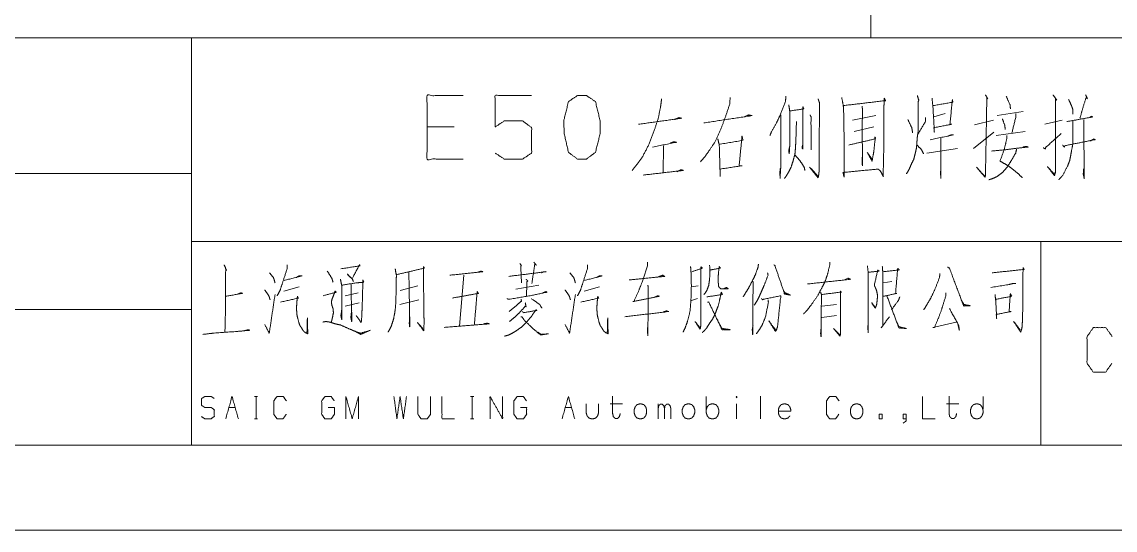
# Model space of a CAD drawing. Header units: millimetres. Extents: x 0 to 210, y 0 to 297.
# Drawn here: x 65 to 129.4, y 0 to 29.9 of the extents above; entities that cross this region are included whole.
import ezdxf

# ---------------------------------------------------------------- set-up
doc = ezdxf.new("R2010")
doc.units = ezdxf.units.MM
doc.layers.add('1', color=7, linetype='Continuous', true_color=0xffffff)

msp = doc.modelspace()

# ---------------------------------------------------------------- linework, layer by layer
at = {"layer": '1', "color": 132, "linetype": 'Continuous', "lineweight": 18}
for p, q in [((115, 37), (115, 29)), ((25, 29), (205, 29)), ((75, 29), (75, 5)), ((25, 21), (75, 21)), ((75, 17), (184, 17)), ((125, 17), (125, 5)), ((25, 13), (75, 13)), ((25, 5), (205, 5)), ((25, 5), (205, 5)), ((0, 0), (210, 0))]:
    msp.add_line(p, q, dxfattribs=at)
at = {"layer": '1', "color": 95, "linetype": 'Continuous', "lineweight": 18}
for p, q in [((118.704, 24.336), (119.372, 24.533)), ((122.433, 24.414), (123.963, 24.651)), ((113.917, 24.139), (115.281, 24.414)), ((121.097, 23.863), (122.21, 24.139)), ((125.243, 23.903), (126.245, 24.139)), ((90.459, 23.745), (88.872, 23.745)), ((114.001, 23.47), (115.17, 23.745)), ((121.041, 22.485), (122.238, 23.43)), ((122.377, 23.233), (124.075, 23.47)), ((102.786, 22.643), (102.759, 21.029)), ((118.286, 22.21), (120.095, 22.485)), ((111.469, 21.304), (111.886, 20.832)), ((91.039, 15.014), (90.771, 12.013)), ((113.645, 14.842), (113.45, 14.738)), ((80.432, 14.083), (81.334, 14.324)), ((88.333, 14.393), (87.284, 14.117)), ((94.087, 14.186), (95.453, 14.428)), ((98.111, 14.083), (99.014, 14.324)), ((104.817, 14.393), (104.427, 14.324)), ((116.229, 14.635), (115.717, 14.566)), ((84.041, 13.807), (84.821, 13.979)), ((87.26, 13.289), (88.382, 13.565)), ((104.793, 13.634), (104.427, 13.531)), ((84.041, 13.186), (84.87, 13.393)), ((112.962, 13.289), (112.108, 13.186)), ((112.108, 12.53), (112.962, 12.634)), ((78.705, 7.873), (78.89, 7.873)), ((78.803, 7.873), (78.803, 6.562)), ((91.434, 7.873), (91.619, 7.873)), ((91.532, 7.873), (91.532, 6.562)), ((105.304, 6.907), (105.304, 7.873)), ((108.504, 7.887), (108.504, 6.562)), ((77.203, 7.224), (77.574, 7.224)), ((97.004, 7.224), (97.374, 7.224)), ((99.647, 7.431), (100.379, 7.431)), ((102.476, 6.562), (102.476, 7.431)), ((107.089, 7.431), (107.089, 6.562)), ((119.448, 7.431), (120.18, 7.431)), ((78.705, 6.562), (78.89, 6.562)), ((91.434, 6.562), (91.619, 6.562))]:
    msp.add_line(p, q, dxfattribs=at)
for points, knots in [([(90.988, 21.855), (88.872, 21.855), (88.872, 25.596), (90.988, 25.596)], [0, 0, 0.265391, 0.734609, 1, 1]), ([(92.879, 22.21), (93.408, 21.855), (94.494, 21.855), (95.023, 22.21), (95.023, 23.706), (94.494, 24.1), (93.408, 24.1), (92.879, 23.745), (92.879, 25.596), (95.023, 25.596)], [0, 0, 0.062228, 0.168343, 0.230571, 0.376816, 0.441266, 0.547381, 0.609609, 0.79049, 1, 1]), ([(98.25, 21.855), (98.779, 22.249), (99.058, 23.351), (99.058, 24.1), (98.779, 25.241), (98.25, 25.596), (97.722, 25.596), (97.193, 25.241), (96.914, 24.1), (96.942, 23.351), (97.193, 22.249), (97.722, 21.855), (98.25, 21.855)], [0, 0, 0.067525, 0.183971, 0.260584, 0.380943, 0.446141, 0.500306, 0.565504, 0.685864, 0.762529, 0.87831, 0.945835, 1, 1]), ([(102.675, 25.399), (102.619, 24.966), (102.48, 24.257), (102.258, 23.588), (101.951, 22.761), (101.562, 22.013), (101.256, 21.58), (100.949, 21.186)], [0, 0, 0.094542, 0.250916, 0.403644, 0.594542, 0.77717, 0.892009, 1, 1]), ([(106.71, 25.477), (106.682, 25.084), (106.432, 24.336), (106.181, 23.666), (105.875, 22.958), (105.513, 22.407), (105.235, 22.013), (104.957, 21.698)], [0, 0, 0.093262, 0.279666, 0.448532, 0.630947, 0.786747, 0.900678, 1, 1]), ([(109.994, 25.556), (109.966, 25.241), (109.66, 24.454), (109.437, 23.981), (109.131, 23.43), (109.047, 23.233)], [0, 0, 0.125091, 0.459328, 0.665957, 0.915403, 1, 1]), ([(111.886, 25.399), (111.97, 25.163), (111.942, 21.462), (111.942, 21.107), (111.914, 20.871), (111.886, 20.753), (111.385, 21.383)], [0, 0, 0.045805, 0.722404, 0.787183, 0.830668, 0.852852, 1, 1]), ([(113.277, 25.477), (113.361, 25.044), (113.388, 24.848), (113.416, 23.194), (113.416, 20.792), (113.361, 21.068), (115.42, 21.265), (115.559, 21.147), (115.726, 20.832), (115.726, 21.304), (115.754, 22.564), (115.754, 24.848), (115.782, 25.32), (115.782, 25.438), (115.866, 25.281), (115.726, 25.281), (113.388, 25.005)], [0, 0, 0.029673, 0.043048, 0.154311, 0.315884, 0.3348, 0.474008, 0.486289, 0.510273, 0.542058, 0.626839, 0.780466, 0.812306, 0.820252, 0.832244, 0.841608, 1, 1]), ([(117.73, 25.596), (117.813, 25.32), (117.785, 25.241), (117.785, 23.548), (117.73, 23.155), (117.702, 22.84), (117.674, 22.485), (117.59, 22.131), (117.507, 21.816), (117.368, 21.54), (117.256, 21.265), (117.089, 20.989)], [0, 0, 0.060602, 0.078179, 0.434453, 0.518131, 0.584673, 0.659472, 0.736083, 0.804657, 0.869631, 0.932184, 1, 1]), ([(118.592, 25.438), (118.648, 24.926), (118.732, 23.43), (118.704, 23.706), (119.761, 23.903), (119.65, 23.903), (119.789, 25.359), (119.817, 25.202), (118.676, 25.005)], [0, 0, 0.082258, 0.321665, 0.365922, 0.537821, 0.55561, 0.789415, 0.814967, 1, 1]), ([(121.737, 25.635), (121.876, 25.399), (121.82, 25.477), (121.765, 22.288), (121.737, 20.989), (121.737, 20.871), (121.709, 20.792), (121.208, 21.383), (121.709, 20.832)], [0, 0, 0.041664, 0.056318, 0.541, 0.738479, 0.756427, 0.769119, 0.886807, 1, 1]), ([(122.961, 25.556), (123.184, 25.044), (123.212, 24.808)], [0, 0, 0.701192, 1, 1]), ([(125.716, 25.635), (125.939, 25.32), (125.855, 25.399), (125.855, 21.619), (125.855, 21.068), (125.8, 20.871), (125.382, 21.422), (125.8, 20.95), (125.827, 21.068)], [0, 0, 0.059534, 0.077248, 0.660592, 0.745663, 0.777237, 0.883959, 0.981271, 1, 1]), ([(126.635, 25.359), (126.802, 25.005), (126.885, 24.769), (126.885, 24.493)], [0, 0, 0.426774, 0.699745, 1, 1]), ([(127.637, 25.635), (127.748, 25.399), (127.664, 25.477), (127.442, 24.769), (127.303, 24.257)], [0, 0, 0.158353, 0.227951, 0.67838, 1, 1]), ([(110.188, 22.525), (110.161, 22.328), (110.188, 22.17), (110.216, 22.643), (110.216, 24.69), (110.161, 25.044), (110.216, 24.69), (111.051, 24.808), (110.996, 24.926), (110.996, 22.8), (110.996, 22.446), (110.94, 22.485), (110.968, 22.682)], [0, 0, 0.027168, 0.049021, 0.113694, 0.393455, 0.44247, 0.491484, 0.60673, 0.624573, 0.915095, 0.963515, 0.972832, 1, 1]), ([(114.474, 24.966), (114.502, 24.769), (114.474, 23.351), (114.502, 22.367), (114.502, 21.462), (114.474, 21.58), (114.474, 21.816), (114.502, 22.052)], [0, 0, 0.048466, 0.394055, 0.634096, 0.854846, 0.884428, 0.942015, 1, 1]), ([(123.518, 24.533), (123.518, 24.296), (123.295, 23.391)], [0, 0, 0.20212, 1, 1]), ([(101.311, 23.903), (103.844, 24.257), (103.705, 24.296), (103.427, 24.178)], [0, 0, 0.851229, 0.899367, 1, 1]), ([(105.151, 23.981), (107.99, 24.414), (107.796, 24.454), (107.545, 24.336)], [0, 0, 0.85789, 0.917268, 1, 1]), ([(109.687, 24.454), (109.687, 21.383), (109.66, 20.911), (109.66, 20.714), (109.632, 21.029), (109.66, 21.304)], [0, 0, 0.708526, 0.81772, 0.863138, 0.936091, 1, 1]), ([(110.606, 24.06), (110.606, 23.863), (110.578, 22.918), (110.55, 22.446), (110.522, 22.131), (110.411, 21.737), (110.3, 21.383), (110.161, 21.107), (110.021, 20.871), (109.91, 20.714)], [0, 0, 0.056438, 0.327456, 0.463142, 0.553794, 0.671097, 0.777582, 0.866099, 0.944704, 1, 1]), ([(111.413, 24.454), (111.469, 24.336), (111.469, 22.407)], [0, 0, 0.063396, 1, 1]), ([(117.173, 24.178), (117.396, 23.706), (117.423, 23.588), (117.451, 23.391)], [0, 0, 0.619967, 0.764008, 1, 1]), ([(118.203, 24.296), (118.203, 24.06), (117.785, 23.351)], [0, 0, 0.223116, 1, 1]), ([(122.739, 24.218), (122.878, 23.824), (122.906, 23.588)], [0, 0, 0.637102, 1, 1]), ([(126.885, 24.1), (126.885, 22.761), (126.802, 22.328), (126.746, 22.013), (126.69, 21.737), (126.579, 21.462), (126.301, 20.911), (126.161, 20.753), (126.05, 20.635)], [0, 0, 0.364953, 0.485202, 0.572404, 0.649059, 0.730097, 0.898447, 0.955747, 1, 1]), ([(126.523, 24.06), (128.054, 24.336), (127.971, 24.375), (127.859, 24.296)], [0, 0, 0.871827, 0.923572, 1, 1]), ([(127.525, 24.178), (127.553, 20.714), (127.497, 20.989), (127.525, 21.304)], [0, 0, 0.852943, 0.92216, 1, 1]), ([(105.986, 23.037), (106.07, 22.682), (106.098, 21.698), (106.126, 20.832), (106.126, 21.265), (107.406, 21.462), (107.239, 21.462), (107.406, 23.194), (107.462, 22.958), (106.042, 22.722)], [0, 0, 0.048326, 0.179039, 0.29408, 0.351571, 0.523542, 0.545712, 0.776741, 0.808959, 1, 1]), ([(118.481, 22.997), (119.845, 23.273), (119.706, 23.273), (119.511, 23.194)], [0, 0, 0.799329, 0.879279, 1, 1]), ([(122.989, 23.233), (122.989, 23.037), (122.85, 22.446), (122.6, 21.737), (122.934, 21.54), (123.24, 21.344), (123.629, 21.029), (123.908, 20.753)], [0, 0, 0.061522, 0.251144, 0.486055, 0.607225, 0.720987, 0.877581, 1, 1]), ([(125.132, 22.525), (125.271, 22.446), (125.271, 22.525), (126.189, 23.351)], [0, 0, 0.108449, 0.16185, 1, 1]), ([(102.146, 22.564), (103.538, 22.84), (103.399, 22.879), (103.204, 22.8)], [0, 0, 0.799956, 0.881503, 1, 1]), ([(113.695, 22.682), (115.225, 23.037), (115.225, 23.155), (115.281, 23.076), (115.253, 23.115), (115.17, 22.328), (115.086, 21.855), (115.058, 21.737), (114.78, 22.249), (115.086, 21.816)], [0, 0, 0.362064, 0.389279, 0.411499, 0.42261, 0.605054, 0.715598, 0.743557, 0.877796, 1, 1]), ([(117.702, 22.682), (117.98, 22.407), (118.091, 22.17)], [0, 0, 0.599992, 1, 1]), ([(119.121, 23.076), (119.121, 20.714), (119.093, 21.029), (119.121, 21.304)], [0, 0, 0.799288, 0.906275, 1, 1]), ([(122.099, 22.328), (122.934, 22.407), (123.518, 22.485), (124.242, 22.564), (124.158, 22.603), (123.963, 22.564)], [0, 0, 0.342676, 0.583649, 0.881067, 0.918783, 1, 1]), ([(126.273, 22.682), (126.384, 22.564), (126.412, 22.643), (128.193, 22.997), (128.11, 23.037), (127.915, 22.918)], [0, 0, 0.068135, 0.103191, 0.865607, 0.904361, 1, 1]), ([(110.522, 22.092), (110.773, 21.816), (110.968, 21.54), (111.079, 21.344), (111.107, 21.186)], [0, 0, 0.339808, 0.647748, 0.854088, 1, 1]), ([(123.574, 22.446), (123.518, 22.21), (123.268, 21.777), (123.017, 21.383), (122.739, 21.068), (122.433, 20.832), (122.182, 20.714), (121.932, 20.635)], [0, 0, 0.094941, 0.290661, 0.473211, 0.637644, 0.788927, 0.897271, 1, 1]), ([(101.59, 20.911), (103.955, 21.186), (103.816, 21.226), (103.566, 21.107)], [0, 0, 0.849622, 0.901212, 1, 1]), ([(76.92, 15.635), (77.067, 15.29), (77.018, 15.394), (76.993, 14.669), (76.993, 12.634), (76.969, 11.668)], [0, 0, 0.088892, 0.116032, 0.287979, 0.770794, 1, 1]), ([(80.627, 15.635), (80.627, 15.394), (80.383, 14.635), (80.212, 14.117), (80.041, 13.807)], [0, 0, 0.124612, 0.535976, 0.81716, 1, 1]), ([(83.797, 15.394), (84.919, 15.566), (84.894, 15.635), (84.455, 14.807), (84.163, 15.083), (84.48, 14.773), (84.529, 14.635)], [0, 0, 0.36175, 0.385072, 0.683729, 0.811932, 0.953357, 1, 1]), ([(87.064, 15.049), (88.699, 15.428), (88.65, 15.532), (88.65, 15.014), (88.674, 13.6), (88.674, 12.772), (88.699, 12.254), (88.674, 11.909), (88.674, 11.737), (88.308, 12.22), (88.65, 11.84)], [0, 0, 0.25021, 0.267274, 0.344453, 0.555439, 0.678925, 0.756189, 0.80777, 0.833496, 0.923863, 1, 1]), ([(94.331, 15.704), (94.429, 15.566), (94.38, 15.566), (94.429, 14.566)], [0, 0, 0.138589, 0.178592, 1, 1]), ([(95.161, 15.773), (95.307, 15.601), (95.209, 15.67), (95.039, 14.531)], [0, 0, 0.151118, 0.230946, 1, 1]), ([(98.306, 15.635), (98.306, 15.394), (98.062, 14.635), (97.892, 14.117), (97.721, 13.807)], [0, 0, 0.124612, 0.535977, 0.81716, 1, 1]), ([(101.842, 15.773), (101.842, 15.566), (101.525, 14.6), (101.305, 14.048), (101.037, 13.462), (100.988, 13.462), (102.549, 13.772), (102.452, 13.807), (102.232, 13.703)], [0, 0, 0.046524, 0.275032, 0.408547, 0.553503, 0.564467, 0.922193, 0.945451, 1, 1]), ([(104.378, 15.532), (104.402, 15.256), (104.427, 14.393), (104.402, 13.565), (104.353, 12.91), (104.207, 12.323), (104.061, 11.909), (103.939, 11.668)], [0, 0, 0.070329, 0.28934, 0.499598, 0.66644, 0.819873, 0.931328, 1, 1]), ([(104.451, 15.221), (105.085, 15.428), (104.988, 15.497), (104.988, 12.151), (104.963, 11.909), (104.939, 11.84), (104.646, 12.289), (104.939, 11.909)], [0, 0, 0.122096, 0.143967, 0.756448, 0.800872, 0.814267, 0.912285, 1, 1]), ([(105.5, 15.601), (105.524, 15.256), (105.5, 14.807), (105.451, 14.428), (105.354, 14.152), (105.232, 13.945), (105.158, 13.876)], [0, 0, 0.190955, 0.438946, 0.650197, 0.811822, 0.94447, 1, 1]), ([(105.549, 15.325), (106.134, 15.428), (106.061, 15.532), (106.012, 15.014), (106.012, 14.566), (106.037, 14.324), (106.158, 14.221), (106.598, 14.221), (106.5, 14.29), (106.329, 14.221)], [0, 0, 0.2097, 0.254412, 0.437767, 0.595973, 0.681594, 0.738018, 0.892888, 0.935041, 1, 1]), ([(108.377, 15.67), (108.353, 15.497), (108.182, 15.014), (108.011, 14.669), (107.792, 14.255), (107.621, 13.979), (107.475, 13.738)], [0, 0, 0.081145, 0.319755, 0.499048, 0.717309, 0.868472, 1, 1]), ([(109.28, 15.635), (109.353, 15.566), (109.914, 13.91), (110.255, 13.841), (109.938, 13.979), (109.841, 14.117)], [0, 0, 0.037082, 0.681736, 0.810183, 0.937685, 1, 1]), ([(112.572, 15.773), (112.572, 15.601), (112.425, 15.014), (112.279, 14.6), (112.133, 14.324), (111.864, 13.807), (111.474, 13.255), (111.206, 12.91), (111.035, 12.737)], [0, 0, 0.049752, 0.224096, 0.350741, 0.440843, 0.608969, 0.803946, 0.929998, 1, 1]), ([(114.79, 15.566), (114.839, 15.152), (114.839, 11.633), (114.815, 11.909), (114.839, 12.22)], [0, 0, 0.092137, 0.86992, 0.931161, 1, 1]), ([(115.668, 15.532), (115.693, 15.221), (115.693, 12.047), (115.595, 11.909), (116.083, 12.565)], [0, 0, 0.069653, 0.779472, 0.817267, 1, 1]), ([(115.717, 15.221), (116.669, 15.325), (116.571, 15.428), (116.449, 13.945), (116.522, 13.945), (115.742, 13.772)], [0, 0, 0.276543, 0.31765, 0.747833, 0.76898, 1, 1]), ([(119.497, 15.497), (119.619, 15.428), (120.448, 13.22), (120.839, 13.22), (120.473, 13.289), (120.326, 13.531)], [0, 0, 0.039541, 0.70512, 0.815248, 0.920313, 1, 1]), ([(122.13, 15.152), (124.009, 15.359), (123.96, 15.463), (123.935, 14.945), (123.935, 13.013), (123.911, 12.254), (123.887, 11.909), (123.838, 11.737), (123.813, 11.668), (123.399, 12.289), (123.813, 11.771)], [0, 0, 0.26165, 0.277494, 0.349234, 0.616765, 0.721921, 0.769814, 0.794638, 0.804772, 0.908173, 1, 1]), ([(79.602, 15.152), (79.822, 14.876), (79.871, 14.738), (79.919, 14.566)], [0, 0, 0.519919, 0.73571, 1, 1]), ([(80.456, 14.704), (81.505, 14.98), (81.334, 14.98), (81.163, 14.876)], [0, 0, 0.74542, 0.862771, 1, 1]), ([(82.992, 15.256), (83.26, 14.842), (83.333, 14.6)], [0, 0, 0.661597, 1, 1]), ([(86.991, 15.394), (87.064, 14.98), (87.04, 14.566), (87.04, 13.841), (87.016, 13.186), (86.967, 12.806), (86.894, 12.427), (86.772, 12.047), (86.674, 11.84), (86.577, 11.668)], [0, 0, 0.110336, 0.219176, 0.409317, 0.581468, 0.681885, 0.783317, 0.887931, 0.947989, 1, 1]), ([(87.796, 15.187), (87.845, 12.461), (87.845, 11.978), (87.821, 12.185), (87.845, 12.599)], [0, 0, 0.711345, 0.837386, 0.891778, 1, 1]), ([(90.21, 15.014), (92.137, 15.221), (92.039, 15.256), (91.869, 15.187)], [0, 0, 0.870758, 0.917254, 1, 1]), ([(93.673, 14.945), (95.868, 15.221), (95.746, 15.221), (95.6, 15.152)], [0, 0, 0.886329, 0.935184, 1, 1]), ([(97.282, 15.152), (97.501, 14.876), (97.55, 14.738), (97.599, 14.566)], [0, 0, 0.519919, 0.73571, 1, 1]), ([(98.135, 14.704), (99.184, 14.98), (99.014, 14.98), (98.843, 14.876)], [0, 0, 0.74542, 0.862771, 1, 1]), ([(100.769, 14.738), (102.842, 14.945), (102.745, 15.014), (102.476, 14.911)], [0, 0, 0.83656, 0.884539, 1, 1]), ([(108.914, 15.152), (108.938, 15.014), (108.719, 14.428), (108.621, 14.221), (108.475, 13.876), (108.328, 13.565), (108.133, 13.255)], [0, 0, 0.067376, 0.368458, 0.47848, 0.658655, 0.823687, 1, 1]), ([(111.254, 14.497), (113.791, 14.773), (113.645, 14.842)], [0, 0, 0.940373, 1, 1]), ([(114.864, 15.187), (115.473, 15.256), (115.4, 15.325), (115.205, 14.462), (115.205, 14.393), (115.254, 14.29), (115.327, 14.117), (115.376, 13.876), (115.376, 13.669), (115.351, 13.427), (115.327, 13.255), (115.254, 13.082), (115.034, 13.393), (115.254, 13.117)], [0, 0, 0.163215, 0.189964, 0.425151, 0.443502, 0.473933, 0.523768, 0.589295, 0.644348, 0.708904, 0.755239, 0.805074, 0.906208, 1, 1]), ([(119.058, 15.118), (119.034, 14.876), (118.765, 14.186), (118.521, 13.669), (118.277, 13.255), (118.107, 12.979)], [0, 0, 0.102841, 0.416512, 0.658905, 0.862492, 1, 1]), ([(83.772, 14.773), (83.846, 14.393), (83.846, 12.392), (83.797, 12.634), (83.846, 12.979)], [0, 0, 0.129595, 0.800553, 0.883167, 1, 1]), ([(83.846, 14.428), (84.724, 14.566), (85.138, 14.6), (85.09, 14.738), (85.065, 13.669), (85.041, 13.013), (85.016, 12.461), (84.992, 12.22), (84.699, 12.634)], [0, 0, 0.198437, 0.291328, 0.324004, 0.562829, 0.709268, 0.832621, 0.886809, 1, 1]), ([(84.407, 14.462), (84.407, 13.6), (84.431, 12.772), (84.431, 12.289), (84.382, 12.53), (84.431, 12.944)], [0, 0, 0.304008, 0.595981, 0.766226, 0.853067, 1, 1]), ([(94.697, 14.773), (94.795, 14.669), (94.746, 14.635), (94.722, 13.807)], [0, 0, 0.138047, 0.196037, 1, 1]), ([(101.866, 14.428), (101.891, 14.255), (101.866, 11.461), (101.842, 11.737), (101.866, 12.082)], [0, 0, 0.048505, 0.826565, 0.903707, 1, 1]), ([(108.06, 14.635), (108.036, 11.53), (108.011, 11.806), (108.06, 12.082)], [0, 0, 0.847819, 0.923473, 1, 1]), ([(122.057, 14.29), (123.521, 14.531), (123.374, 14.531), (123.106, 14.462)], [0, 0, 0.777946, 0.854702, 1, 1]), ([(77.018, 13.772), (77.993, 13.945), (77.92, 13.979), (77.75, 13.91)], [0, 0, 0.788942, 0.853363, 1, 1]), ([(79.31, 14.152), (79.529, 13.841), (79.578, 13.738), (79.627, 13.565)], [0, 0, 0.564234, 0.734009, 1, 1]), ([(79.31, 12.116), (79.578, 11.599), (79.919, 13.876)], [0, 0, 0.202025, 1, 1]), ([(80.237, 13.427), (81.285, 13.669), (81.237, 13.772), (81.212, 13.531), (81.188, 13.186), (81.188, 12.944), (81.212, 12.668), (81.31, 12.254), (81.383, 12.047), (81.481, 11.909), (81.578, 11.737), (81.7, 11.633), (81.846, 11.564), (81.822, 12.496), (81.798, 11.633)], [0, 0, 0.198343, 0.219429, 0.26416, 0.327897, 0.372402, 0.423463, 0.501847, 0.542308, 0.573453, 0.609975, 0.639453, 0.66927, 0.84099, 1, 1]), ([(82.748, 13.807), (83.529, 14.014), (83.455, 14.083), (83.382, 13.876), (83.26, 13.565), (83.236, 13.427), (83.26, 13.255), (83.333, 13.048), (83.358, 12.806), (83.285, 12.461), (83.236, 12.254)], [0, 0, 0.288066, 0.323944, 0.402266, 0.52127, 0.571262, 0.633411, 0.711733, 0.798322, 0.924133, 1, 1]), ([(90.356, 13.669), (91.893, 13.945), (91.82, 14.048), (91.649, 12.082)], [0, 0, 0.426349, 0.460964, 1, 1]), ([(93.575, 13.634), (93.648, 13.6), (93.697, 13.6), (94.941, 13.807), (95.941, 14.014), (95.868, 14.048), (95.697, 13.979)], [0, 0, 0.030219, 0.048442, 0.519508, 0.900991, 0.93121, 1, 1]), ([(94.404, 13.6), (94.429, 13.462), (94.38, 13.462), (94.087, 13.186), (93.697, 12.875)], [0, 0, 0.128574, 0.173331, 0.542434, 1, 1]), ([(95.014, 13.634), (95.502, 13.289), (95.624, 13.082)], [0, 0, 0.713216, 1, 1]), ([(96.989, 14.152), (97.209, 13.841), (97.257, 13.738), (97.306, 13.565)], [0, 0, 0.564236, 0.73401, 1, 1]), ([(96.989, 12.116), (97.257, 11.599), (97.599, 13.876)], [0, 0, 0.202026, 1, 1]), ([(97.916, 13.427), (98.965, 13.669), (98.916, 13.772), (98.892, 13.531), (98.867, 13.186), (98.867, 12.944), (98.892, 12.668), (98.989, 12.254), (99.062, 12.047), (99.16, 11.909), (99.257, 11.737), (99.379, 11.633), (99.526, 11.564), (99.501, 12.496), (99.477, 11.633)], [0, 0, 0.198342, 0.219428, 0.26416, 0.327897, 0.372402, 0.423463, 0.501847, 0.542307, 0.573452, 0.609974, 0.639453, 0.66927, 0.840991, 1, 1]), ([(105.329, 13.738), (106.256, 13.876), (106.183, 14.014), (106.11, 13.634), (106.012, 13.22), (105.915, 12.979), (105.817, 12.703), (105.671, 12.427), (105.475, 12.151), (105.329, 11.909), (105.183, 11.737), (105.061, 11.633)], [0, 0, 0.248086, 0.289439, 0.391758, 0.504362, 0.573317, 0.650816, 0.733521, 0.823007, 0.897765, 0.957654, 1, 1]), ([(108.938, 13.565), (108.963, 13.427), (108.792, 12.565), (108.597, 12.082), (108.426, 11.806), (108.255, 11.564)], [0, 0, 0.064861, 0.4718, 0.712904, 0.863112, 1, 1]), ([(108.548, 13.634), (108.621, 13.565), (108.67, 13.6), (109.694, 13.807), (109.548, 12.461), (109.499, 11.978), (109.426, 11.771), (109.377, 11.702), (108.987, 12.323), (109.402, 11.771)], [0, 0, 0.021075, 0.033595, 0.2526, 0.536205, 0.63793, 0.683936, 0.701643, 0.855332, 1, 1]), ([(112.035, 14.014), (112.084, 13.876), (112.059, 11.599), (112.059, 11.392), (112.035, 11.599), (112.059, 11.84)], [0, 0, 0.047497, 0.786427, 0.853598, 0.921235, 1, 1]), ([(112.084, 13.876), (113.206, 14.014), (113.206, 14.083), (113.255, 14.014), (113.206, 13.979), (113.206, 11.564), (113.181, 11.426), (112.791, 11.875), (113.181, 11.495)], [0, 0, 0.224399, 0.238095, 0.254869, 0.26673, 0.746111, 0.773928, 0.891943, 1, 1]), ([(115.937, 13.807), (116.644, 11.909), (117.083, 11.875), (116.644, 11.978), (116.547, 12.185)], [0, 0, 0.643821, 0.783835, 0.927245, 1, 1]), ([(116.693, 13.738), (116.62, 13.531), (116.205, 12.979)], [0, 0, 0.241282, 1, 1]), ([(119.399, 13.979), (119.399, 13.772), (119.18, 13.082), (119.204, 13.117), (118.985, 12.53), (118.741, 11.944), (118.643, 11.944), (120.009, 12.254)], [0, 0, 0.05545, 0.249412, 0.26073, 0.428483, 0.598636, 0.624771, 1, 1]), ([(122.301, 13.876), (122.35, 13.462), (122.399, 12.461), (122.374, 12.703), (123.252, 12.875), (123.13, 12.875), (123.204, 13.945), (123.277, 13.772), (122.374, 13.6)], [0, 0, 0.085839, 0.292104, 0.342086, 0.526357, 0.55147, 0.772214, 0.810798, 1, 1]), ([(94.478, 12.875), (94.551, 12.806), (95.331, 12.944), (95.283, 12.979), (94.99, 12.565), (94.819, 12.358), (94.624, 12.151), (94.404, 11.944), (94.161, 11.771), (93.892, 11.599), (93.673, 11.495), (93.429, 11.426)], [0, 0, 0.029336, 0.260531, 0.277959, 0.425847, 0.504113, 0.587088, 0.675096, 0.762234, 0.855274, 0.926064, 1, 1]), ([(94.648, 13.393), (94.697, 13.151), (94.648, 13.186), (94.307, 12.806), (94.014, 12.53), (93.721, 12.289)], [0, 0, 0.154139, 0.191519, 0.510908, 0.762595, 1, 1]), ([(100.501, 12.565), (103.086, 12.875), (102.964, 12.91), (102.745, 12.841)], [0, 0, 0.879479, 0.922284, 1, 1]), ([(105.378, 13.427), (105.451, 13.427), (106.232, 11.806), (106.719, 11.806), (106.232, 11.875), (105.939, 12.427)], [0, 0, 0.021039, 0.538445, 0.678705, 0.820361, 1, 1]), ([(119.619, 13.048), (120.156, 12.082), (120.204, 11.771), (120.107, 12.151)], [0, 0, 0.610117, 0.783655, 1, 1]), ([(82.724, 12.254), (82.919, 12.289), (83.138, 12.254), (83.455, 12.151), (83.772, 12.082), (84.236, 11.875), (84.651, 11.702), (84.968, 11.53), (85.529, 11.771), (84.968, 11.599), (84.699, 11.668)], [0, 0, 0.051192, 0.108601, 0.194772, 0.278607, 0.409734, 0.525756, 0.619011, 0.776801, 0.928429, 1, 1]), ([(94.38, 12.565), (94.453, 12.565), (94.6, 12.358), (95.136, 11.84), (95.551, 11.495), (96.014, 11.564), (95.575, 11.53), (95.38, 11.668)], [0, 0, 0.026517, 0.118384, 0.388538, 0.584009, 0.7538, 0.913392, 1, 1]), ([(75.676, 11.53), (76.262, 11.599), (77.676, 11.702), (78.433, 11.771), (78.359, 11.806), (78.091, 11.737)], [0, 0, 0.188616, 0.64251, 0.885467, 0.911353, 1, 1]), ([(89.869, 11.944), (92.527, 12.151), (92.405, 12.185), (92.186, 12.151)], [0, 0, 0.884285, 0.926313, 1, 1]), ([(129.183, 9.827), (128.812, 9.303), (128.09, 9.303), (127.719, 9.827), (127.719, 11.401), (128.09, 11.925), (128.832, 11.925), (129.202, 11.401)], [0, 0, 0.114569, 0.243366, 0.357935, 0.638584, 0.753153, 0.885431, 1, 1]), ([(75.593, 6.686), (75.779, 6.562), (76.159, 6.562), (76.345, 6.7), (76.345, 7.086), (76.159, 7.224), (75.788, 7.224), (75.593, 7.348), (75.593, 7.749), (75.788, 7.873), (76.159, 7.873), (76.345, 7.749)], [0, 0, 0.068036, 0.184054, 0.254519, 0.372335, 0.4428, 0.555843, 0.62637, 0.748393, 0.818921, 0.931964, 1, 1]), ([(80.578, 6.824), (80.393, 6.562), (80.032, 6.562), (79.846, 6.824), (79.846, 7.611), (80.032, 7.873), (80.402, 7.873), (80.588, 7.611)], [0, 0, 0.114568, 0.243367, 0.357935, 0.638584, 0.753152, 0.885432, 1, 1]), ([(83.046, 7.224), (83.416, 7.224), (83.416, 6.824), (83.231, 6.562), (82.85, 6.562), (82.665, 6.824), (82.665, 7.611), (82.86, 7.873), (83.221, 7.873), (83.407, 7.611)], [0, 0, 0.103296, 0.214796, 0.304261, 0.410275, 0.49974, 0.718896, 0.809957, 0.910535, 1, 1]), ([(84.089, 6.562), (84.089, 7.873), (84.46, 6.562), (84.831, 7.873), (84.831, 6.562)], [0, 0, 0.245192, 0.5, 0.754808, 1, 1]), ([(86.918, 7.873), (87.093, 6.562), (87.279, 7.873), (87.474, 6.562), (87.659, 7.873)], [0, 0, 0.249746, 0.499742, 0.750003, 1, 1]), ([(88.332, 7.873), (88.332, 6.824), (88.508, 6.562), (88.879, 6.562), (89.074, 6.824), (89.074, 7.873)], [0, 0, 0.337151, 0.438598, 0.557782, 0.662849, 1, 1]), ([(89.747, 7.873), (89.747, 6.562), (90.488, 6.562)], [0, 0, 0.638735, 1, 1]), ([(92.575, 6.562), (92.575, 7.873), (93.317, 6.562), (93.317, 7.873)], [0, 0, 0.317574, 0.682426, 1, 1]), ([(94.36, 7.224), (94.731, 7.224), (94.731, 6.824), (94.546, 6.562), (94.165, 6.562), (93.98, 6.824), (93.98, 7.611), (94.175, 7.873), (94.536, 7.873), (94.721, 7.611)], [0, 0, 0.103294, 0.214794, 0.304259, 0.410275, 0.49974, 0.718895, 0.809956, 0.910535, 1, 1]), ([(96.818, 6.562), (97.189, 7.873), (97.56, 6.562)], [0, 0, 0.500001, 1, 1]), ([(100.242, 6.879), (100.193, 6.686), (100.086, 6.576), (99.949, 6.576), (99.832, 6.686), (99.793, 6.879), (99.793, 7.887)], [0, 0, 0.107405, 0.190396, 0.26402, 0.350758, 0.457, 1, 1]), ([(107.089, 7.79), (107.109, 7.845), (107.089, 7.887), (107.07, 7.845), (107.089, 7.79)], [0, 0, 0.280626, 0.5, 0.719374, 1, 1]), ([(113.108, 6.824), (112.923, 6.562), (112.562, 6.562), (112.376, 6.824), (112.376, 7.611), (112.562, 7.873), (112.932, 7.873), (113.118, 7.611)], [0, 0, 0.114568, 0.243368, 0.357936, 0.638583, 0.753151, 0.885432, 1, 1]), ([(118.034, 7.873), (118.034, 6.562), (118.775, 6.562)], [0, 0, 0.638732, 1, 1]), ([(120.043, 6.879), (119.994, 6.686), (119.887, 6.576), (119.75, 6.576), (119.633, 6.686), (119.594, 6.879), (119.594, 7.887)], [0, 0, 0.107406, 0.190396, 0.26402, 0.350758, 0.456999, 1, 1]), ([(121.594, 7.873), (121.594, 6.907), (121.535, 6.727), (121.428, 6.603), (121.292, 6.562), (121.165, 6.562), (121.028, 6.603), (120.921, 6.727), (120.862, 6.907), (120.862, 7.1), (120.921, 7.266), (121.028, 7.39), (121.165, 7.431), (121.292, 7.431), (121.428, 7.39), (121.535, 7.266), (121.594, 7.1)], [0, 0, 0.286726, 0.342739, 0.39146, 0.433824, 0.471471, 0.513835, 0.562556, 0.618569, 0.675914, 0.728049, 0.77677, 0.819134, 0.856781, 0.899145, 0.947866, 1, 1]), ([(98.233, 7.431), (98.233, 6.907), (98.291, 6.727), (98.399, 6.603), (98.535, 6.562), (98.662, 6.562), (98.799, 6.603), (98.906, 6.727), (98.964, 6.907), (98.964, 7.431)], [0, 0, 0.242016, 0.329107, 0.404862, 0.470732, 0.529268, 0.595138, 0.670893, 0.757984, 1, 1]), ([(101.12, 6.727), (101.227, 6.603), (101.364, 6.562), (101.491, 6.562), (101.627, 6.603), (101.735, 6.727), (101.793, 6.907), (101.793, 7.1), (101.735, 7.266), (101.627, 7.39), (101.491, 7.431), (101.364, 7.431), (101.227, 7.39), (101.12, 7.266), (101.061, 7.1), (101.061, 6.907), (101.12, 6.727)], [0, 0, 0.063223, 0.118197, 0.16705, 0.222024, 0.285249, 0.357934, 0.432348, 0.5, 0.563226, 0.6182, 0.667052, 0.722026, 0.785249, 0.852901, 0.927315, 1, 1]), ([(102.476, 7.169), (102.505, 7.321), (102.603, 7.417), (102.71, 7.417), (102.807, 7.321), (102.846, 7.169), (102.846, 6.562)], [0, 0, 0.118879, 0.22446, 0.306986, 0.412562, 0.533087, 1, 1]), ([(102.846, 7.169), (102.876, 7.321), (102.973, 7.417), (103.09, 7.417), (103.178, 7.321), (103.217, 7.169), (103.217, 6.562)], [0, 0, 0.118605, 0.223938, 0.31376, 0.413913, 0.53416, 1, 1]), ([(103.949, 6.727), (104.056, 6.603), (104.193, 6.562), (104.319, 6.562), (104.456, 6.603), (104.563, 6.727), (104.622, 6.907), (104.622, 7.1), (104.563, 7.266), (104.456, 7.39), (104.319, 7.431), (104.193, 7.431), (104.056, 7.39), (103.949, 7.266), (103.89, 7.1), (103.89, 6.907), (103.949, 6.727)], [0, 0, 0.063223, 0.118197, 0.16705, 0.222024, 0.285249, 0.357934, 0.432348, 0.5, 0.563226, 0.6182, 0.667052, 0.722026, 0.785249, 0.852901, 0.927315, 1, 1]), ([(105.304, 6.907), (105.363, 6.727), (105.47, 6.603), (105.607, 6.562), (105.734, 6.562), (105.87, 6.603), (105.978, 6.727), (106.036, 6.907), (106.036, 7.1), (105.978, 7.266), (105.87, 7.39), (105.734, 7.431), (105.607, 7.431), (105.47, 7.39), (105.363, 7.266), (105.304, 7.1)], [0, 0, 0.078529, 0.146835, 0.206229, 0.25901, 0.318404, 0.38671, 0.465239, 0.545636, 0.618727, 0.687034, 0.746428, 0.799208, 0.858602, 0.926909, 1, 1]), ([(110.221, 6.727), (110.113, 6.603), (109.977, 6.562), (109.85, 6.562), (109.713, 6.603), (109.606, 6.727), (109.547, 6.907), (109.547, 7.1), (109.606, 7.266), (109.713, 7.39), (109.85, 7.431), (109.977, 7.431), (110.113, 7.39), (110.221, 7.266), (110.279, 7.1), (110.279, 7.003), (109.547, 7.003)], [0, 0, 0.053947, 0.100854, 0.142542, 0.18945, 0.243397, 0.305417, 0.368913, 0.426638, 0.480585, 0.527493, 0.569181, 0.616088, 0.670035, 0.727761, 0.759509, 1, 1]), ([(113.849, 6.727), (113.956, 6.603), (114.093, 6.562), (114.22, 6.562), (114.356, 6.603), (114.464, 6.727), (114.522, 6.907), (114.522, 7.1), (114.464, 7.266), (114.356, 7.39), (114.22, 7.431), (114.093, 7.431), (113.956, 7.39), (113.849, 7.266), (113.79, 7.1), (113.79, 6.907), (113.849, 6.727)], [0, 0, 0.063224, 0.118198, 0.167051, 0.222025, 0.285248, 0.357933, 0.432348, 0.5, 0.563224, 0.618198, 0.667051, 0.722025, 0.785248, 0.8529, 0.927315, 1, 1]), ([(115.478, 6.562), (115.663, 6.562), (115.663, 6.824), (115.478, 6.824), (115.478, 6.562)], [0, 0, 0.207087, 0.5, 0.707087, 1, 1]), ([(117.078, 6.562), (116.892, 6.562), (116.892, 6.824), (117.078, 6.824), (117.078, 6.438), (116.892, 6.3)], [0, 0, 0.148246, 0.357931, 0.506177, 0.815186, 1, 1])]:
    msp.add_open_spline(points, degree=1, knots=knots, dxfattribs=at)
msp.add_open_spline([(77.017, 6.562), (77.388, 7.873), (77.759, 6.562)], degree=1, dxfattribs=at)

doc.saveas('drawing.dxf')
